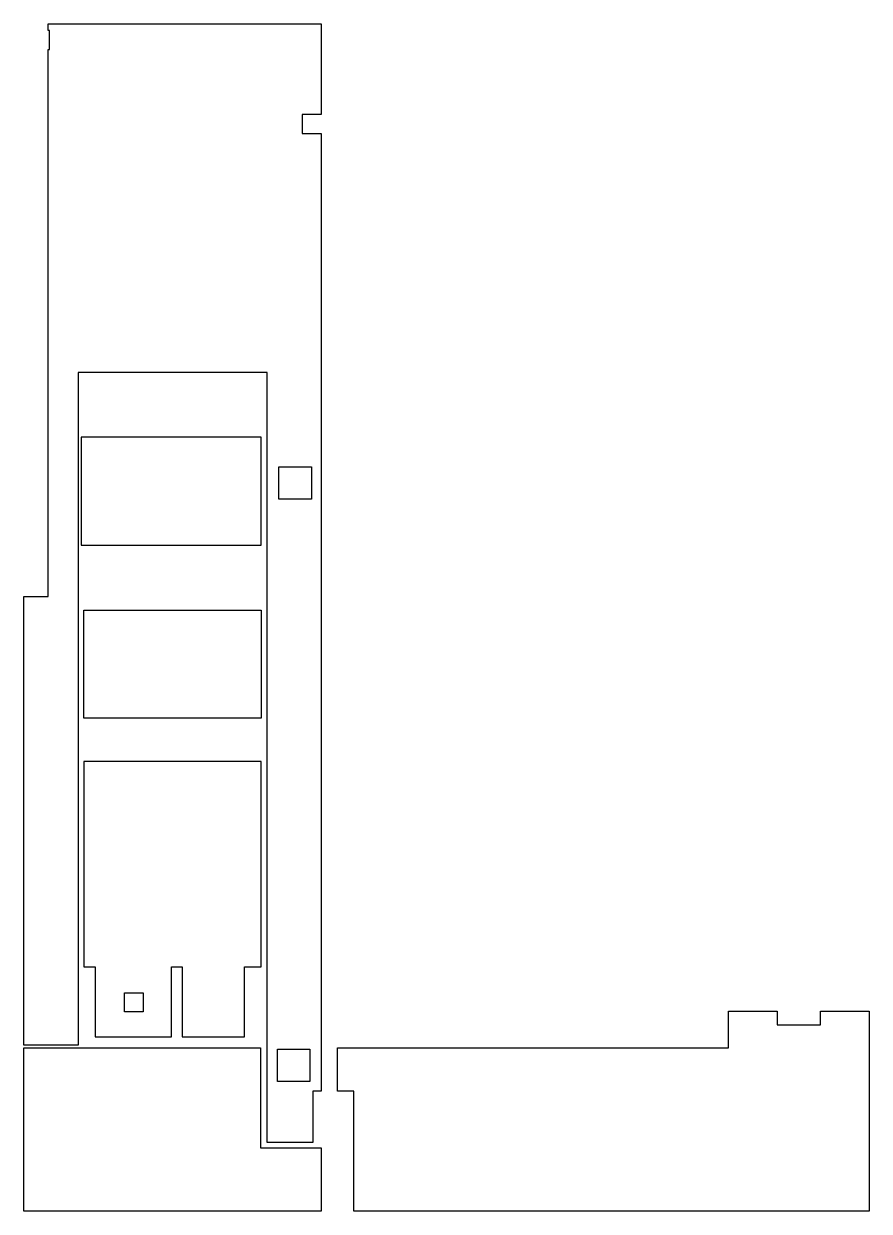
# Model space of a CAD drawing. Header units: metres. Extents: x 94856 to 110511, y -2870 to 19106.
import ezdxf

# ---------------------------------------------------------------- set-up
doc = ezdxf.new("R2010")
doc.units = ezdxf.units.M
doc.layers.add('AREE LEONARDO', color=5, linetype='Continuous')

msp = doc.modelspace()

# ---------------------------------------------------------------- linework, layer by layer
at = {"layer": 'AREE LEONARDO'}
for points in [[(100360.795185, 155.060083), (100360.795185, -644.939917), (100210.795185, -644.939917), (100210.795185, -1594.939917), (99363.430228, -1596.222215), (99363.430228, 12655.060083), (95860.795185, 12655.060083), (95860.795185, 205.060083), (94855.795185, 205.060083), (94855.795185, 8508.867185), (95305.795185, 8508.867185), (95305.795185, 18631.162236), (95330.795185, 18631.162236), (95330.795185, 18981.162236), (95305.795185, 18981.162236), (95305.795185, 19106.162236), (100360.795185, 19106.162236), (100360.795185, 17425.098269), (100010.795185, 17425.098269), (100010.795185, 17075.098269), (100360.795185, 17075.098269), (100360.795185, 155.060083)], [(95920.795185, 11455.060083), (95920.795185, 9455.060083), (99250.795185, 9455.060083), (99250.795185, 11455.060083), (95920.795185, 11455.060083)], [(95970.795185, 8255.060083), (99250.795185, 8255.060083), (99250.795185, 6255.060083), (95970.795185, 6255.060083), (95970.795185, 8255.060083)], [(100663.295185, 155.060083), (107905.795227, 155.060083), (107905.795227, 830.060083), (108805.795227, 830.060083), (108805.795227, 580.060083), (109610.662563, 580.060083), (109610.662563, 830.060083), (110510.662563, 830.060083), (110510.662563, -2869.939917), (100965.795185, -2869.939917), (100965.795185, -644.939917), (100663.295185, -644.939917), (100663.295185, 155.060083)], [(94855.795185, 155.060083), (99240.795185, 155.060083), (99240.795185, -1699.412069), (100360.795185, -1699.412069), (100360.795185, -2869.939917), (94855.795185, -2869.939917), (94855.795185, 155.060083)]]:
    msp.add_lwpolyline(points, dxfattribs=at)
at = {"layer": 'AREE LEONARDO', "color": 1}
for points in [[(99581.925991, 10908.302547), (100181.925991, 10908.302547), (100181.925991, 10308.302547), (99581.925991, 10308.302547)], [(99554.133714, 128.548623), (100154.133714, 128.548623), (100154.133714, -471.451377), (99554.133714, -471.451377)]]:
    msp.add_lwpolyline(points, close=True, dxfattribs=at)
at = {"layer": 'AREE LEONARDO', "color": 3}
msp.add_lwpolyline([(99250.795185, 5455.060083), (95970.795185, 5455.060083), (95970.795185, 1655.060083), (96180.795185, 1655.060083), (96180.795185, 355.060083), (97590.795185, 355.060083), (97590.795185, 1655.060083), (97790.795185, 1655.060083), (97790.795185, 355.060083), (98940.795185, 355.060083), (98940.795185, 1655.060083), (99250.795185, 1655.060083), (99250.795185, 5455.060083)], dxfattribs=at)
at = {"layer": 'AREE LEONARDO', "color": 2}
msp.add_lwpolyline([(96723.851566, 1171.771234), (97064.695981, 1171.771234), (97064.695981, 821.957229), (96723.851566, 821.957229), (96723.851566, 1171.771234)], dxfattribs=at)

doc.saveas('drawing.dxf')
